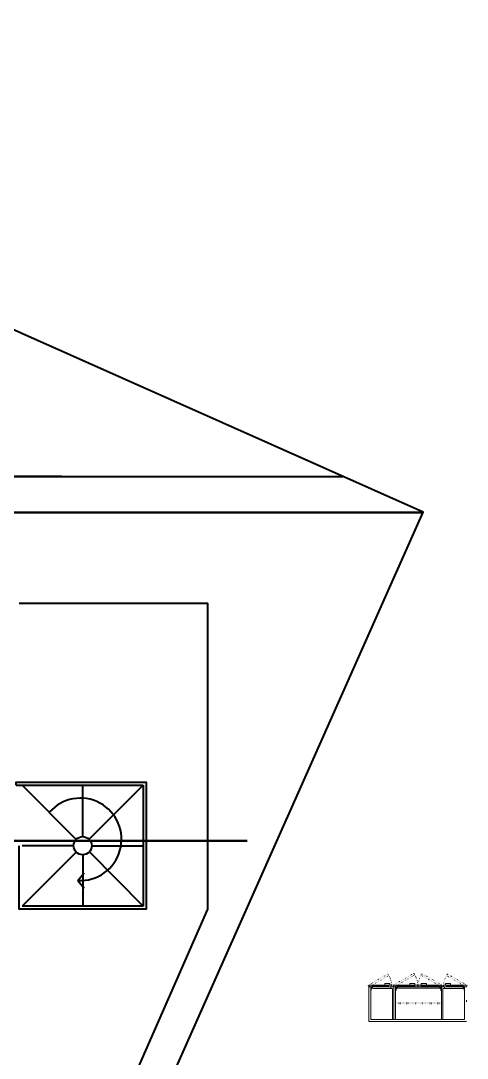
# Model space of a CAD drawing. Header units: inches. Extents: x -422522 to 22891, y -2973 to 414515.
# Drawn here: x 19981 to 20720, y 4354 to 6071 of the extents above; entities that cross this region are included whole.
import ezdxf

# ---------------------------------------------------------------- set-up
doc = ezdxf.new("R2010")
doc.units = ezdxf.units.IN
doc.header["$MEASUREMENT"] = 0
doc.linetypes.add('DOT2', pattern=[0.125, 0, -0.125])
doc.linetypes.add('TRATTEGGIATA2', pattern=[9.525, 6.35, -3.175])
doc.layers.get('0').update_dxf_attribs({"lineweight": 40})
doc.layers.add('ARREDAMENTO', color=8, linetype='Continuous', lineweight=13)

msp = doc.modelspace()

# ---------------------------------------------------------------- linework, layer by layer
at = {"color": 5}
for p, q in [((18484.06238, 5316.68396), (20514.24969, 5316.68396)), ((20646.47315, 5256.68393), (18457.36043, 5256.68393)), ((18668.32267, 5256.68393), (20646.90269, 5257.64911))]:
    msp.add_line(p, q, dxfattribs=at)
for p, q in [((18618.31278, 5316.67576), (20048.94424, 5316.91165)), ((18618.32262, 5316.68396), (20049.2801, 5316.6852)), ((19978.32267, 5106.68393), (20290.34628, 5106.68393)), ((20290.34628, 4600.62601), (20290.34628, 5106.68393)), ((19973.30249, 4805.57401), (20183.40795, 4805.60848)), ((19983.40795, 4805.57567), (20072.73229, 4716.11252)), ((20083.42189, 4720.59207), (20083.40795, 4805.59207)), ((20094.02921, 4716.20042), (20183.40795, 4805.60848)), ((20183.40795, 4805.60848), (20183.44075, 4605.60848)), ((20068.42435, 4705.58961), (19983.42435, 4705.57567)), ((20098.42435, 4705.59454), (20183.42435, 4705.60848)), ((20072.81949, 4694.98373), (19983.44075, 4605.57567)), ((20083.42681, 4690.59207), (20083.44075, 4605.59208)), ((20094.60633, 4695.59391), (20183.44075, 4605.60848)), ((20075.59067, 4648.09079), (20085.76866, 4660.77896)), ((20075.59067, 4648.09079), (20085.77282, 4635.40596)), ((20183.44075, 4605.60848), (19983.44075, 4605.57567)), ((20047.60034, 4046.68393), (20290.34628, 4600.62601))]:
    msp.add_line(p, q)
at = {"color": 1}
for p, q in [((20355.6854, 4713.84453), (18056.24814, 4713.84453)), ((18845.62362, 4713.84453), (20355.6854, 4713.84453))]:
    msp.add_line(p, q, dxfattribs=at)
msp.add_lwpolyline([(18006.50478, 4243.59838), (19833.7291, 3430.42479), (20646.90269, 5257.64911), (18819.67837, 6070.8227)], close=True)
msp.add_lwpolyline([(19973.30249, 4805.57401), (19973.30167, 4810.57401), (20188.40713, 4810.6093), (20188.44157, 4600.6093), (19978.44157, 4600.57485), (19978.42435, 4705.57485)])
msp.add_circle((20083.42435, 4705.59207), 15)
msp.add_arc((20079.50106, 4716.12941), 68.1509, 266.7106465, 138.99591131)
at = {"layer": 'ARREDAMENTO', "linetype": 'DOT2', "ltscale": 10}
for p, q in [((20555.77188, 4474.39701), (20588.57903, 4493.33823)), ((20590.07903, 4490.74015), (20557.27188, 4471.79894)), ((20588.57903, 4493.33823), (20590.07903, 4490.74015)), ((20631.54272, 4494.35649), (20596.97188, 4474.39701)), ((20598.47188, 4471.79894), (20633.04272, 4491.75842)), ((20633.04272, 4491.75842), (20631.54272, 4494.35649)), ((20645.28174, 4493.91123), (20643.78174, 4491.31315)), ((20643.78174, 4491.31315), (20677.58135, 4471.79894)), ((20679.08135, 4474.39701), (20645.28174, 4493.91123)), ((20687.16473, 4493.33823), (20685.66473, 4490.74015)), ((20685.66473, 4490.74015), (20718.47188, 4471.79894)), ((20719.97188, 4474.39701), (20687.16473, 4493.33823)), ((20677.27188, 4445.80111), (20601.47188, 4445.80111)), ((20677.27188, 4443.79677), (20601.47188, 4443.79677))]:
    msp.add_line(p, q, dxfattribs=at)
at = {"layer": 'ARREDAMENTO', "linetype": 'TRATTEGGIATA2', "ltscale": 0.004}
for p, q in [((20557.27188, 4471.79894), (20555.77188, 4474.39701)), ((20596.97188, 4474.39701), (20598.47188, 4471.79894)), ((20677.58135, 4471.79894), (20679.08135, 4474.39701)), ((20718.47188, 4471.79894), (20719.97188, 4474.39701))]:
    msp.add_line(p, q, dxfattribs=at)
at = {"layer": 'ARREDAMENTO'}
for p, q in [((20595.03534, 4474.79894), (20557.27188, 4474.79894)), ((20557.27188, 4474.79894), (20557.27188, 4471.79894)), ((20557.27188, 4471.79894), (20557.27188, 4414.79894)), ((20598.47188, 4471.79894), (20557.27188, 4471.79894)), ((20560.27188, 4471.79894), (20560.27188, 4417.79894)), ((20563.34006, 4471.79894), (20560.27188, 4471.79894)), ((20560.27188, 4471.79894), (20560.27188, 4470.90887)), ((20560.27188, 4470.90887), (20563.34006, 4470.90887)), ((20561.13169, 4469.76611), (20560.27188, 4469.76611)), ((20560.27188, 4469.76611), (20560.27188, 4466.0227)), ((20560.27188, 4466.0227), (20561.13169, 4466.0227)), ((20561.40779, 4470.90887), (20561.13169, 4470.90887)), ((20561.13169, 4470.90887), (20561.13169, 4468.54462)), ((20561.13169, 4466.0227), (20561.13169, 4469.76611)), ((20561.13169, 4468.54462), (20561.40779, 4468.54462)), ((20561.40779, 4468.54462), (20561.40779, 4470.90887)), ((20562.51472, 4471.79894), (20562.51472, 4474.79894)), ((20589.87354, 4473.92128), (20562.51472, 4473.92128)), ((20562.51472, 4473.92128), (20562.51472, 4472.7422)), ((20562.51472, 4472.7422), (20589.87354, 4472.7422)), ((20563.34006, 4470.90887), (20563.34006, 4471.79894)), ((20563.34006, 4469.11536), (20593.67188, 4469.11536)), ((20592.05046, 4477.48641), (20583.59286, 4477.48641)), ((20583.59286, 4477.48641), (20583.59286, 4474.79894)), ((20589.87354, 4471.79894), (20589.87354, 4474.79894)), ((20589.87354, 4472.7422), (20589.87354, 4473.92128)), ((20592.05046, 4474.79894), (20592.05046, 4477.48641)), ((20595.03534, 4471.79894), (20593.67188, 4471.79894)), ((20593.67188, 4471.79894), (20593.67188, 4469.12562)), ((20593.67188, 4469.12562), (20596.07188, 4469.12562)), ((20595.03534, 4471.79894), (20595.03534, 4474.79894)), ((20596.07188, 4417.79894), (20596.07188, 4469.12562)), ((20598.47188, 4474.79894), (20677.58135, 4474.79894)), ((20598.47188, 4474.79894), (20598.47188, 4471.79894)), ((20598.47188, 4417.79894), (20598.47188, 4471.79894)), ((20598.47188, 4471.79894), (20718.47188, 4471.79894)), ((20598.47188, 4417.79894), (20598.47188, 4471.79894)), ((20601.47188, 4417.79894), (20601.47188, 4471.79894)), ((20604.54006, 4471.79894), (20601.47188, 4471.79894)), ((20601.47188, 4471.79894), (20601.47188, 4470.90887)), ((20601.47188, 4470.90887), (20604.54006, 4470.90887)), ((20602.33169, 4469.76611), (20601.47188, 4469.76611)), ((20601.47188, 4469.76611), (20601.47188, 4466.0227)), ((20601.47188, 4466.0227), (20602.33169, 4466.0227)), ((20602.60779, 4470.90887), (20602.33169, 4470.90887)), ((20602.33169, 4470.90887), (20602.33169, 4468.54462)), ((20602.33169, 4466.0227), (20602.33169, 4469.76611)), ((20602.33169, 4468.54462), (20602.60779, 4468.54462)), ((20602.60779, 4468.54462), (20602.60779, 4470.90887)), ((20676.13598, 4469.715), (20602.60779, 4469.715)), ((20603.72883, 4471.79894), (20603.72883, 4474.79894)), ((20633.24315, 4473.92128), (20603.72883, 4473.92128)), ((20603.72883, 4473.92128), (20603.72883, 4472.7422)), ((20603.72883, 4472.7422), (20633.24315, 4472.7422)), ((20604.54006, 4470.90887), (20604.54006, 4471.79894)), ((20633.16101, 4477.48641), (20624.7034, 4477.48641)), ((20624.7034, 4477.48641), (20624.7034, 4474.79894)), ((20633.16101, 4474.79894), (20633.16101, 4477.48641)), ((20633.24315, 4471.79894), (20633.24315, 4474.79894)), ((20633.24315, 4472.7422), (20633.24315, 4473.92128)), ((20638.39084, 4471.79894), (20638.39084, 4474.79894)), ((20638.55292, 4471.79894), (20638.55292, 4474.79894)), ((20643.71472, 4471.79894), (20643.71472, 4474.79894)), ((20643.71472, 4472.7422), (20643.71472, 4473.92128)), ((20643.71472, 4473.92128), (20673.22904, 4473.92128)), ((20673.22904, 4472.7422), (20643.71472, 4472.7422)), ((20643.78276, 4474.79894), (20643.78276, 4477.48641)), ((20643.78276, 4477.48641), (20652.24037, 4477.48641)), ((20652.24037, 4477.48641), (20652.24037, 4474.79894)), ((20673.22904, 4471.79894), (20673.22904, 4474.79894)), ((20673.22904, 4473.92128), (20673.22904, 4472.7422)), ((20674.2037, 4470.90887), (20674.2037, 4471.79894)), ((20674.2037, 4471.79894), (20677.27188, 4471.79894)), ((20677.27188, 4470.90887), (20674.2037, 4470.90887)), ((20676.13598, 4468.54462), (20676.13598, 4470.90887)), ((20676.13598, 4470.90887), (20676.41208, 4470.90887)), ((20676.41208, 4468.54462), (20676.13598, 4468.54462)), ((20676.41208, 4470.90887), (20676.41208, 4468.54462)), ((20676.41208, 4466.0227), (20676.41208, 4469.76611)), ((20676.41208, 4469.76611), (20677.27188, 4469.76611)), ((20677.27188, 4466.0227), (20676.41208, 4466.0227)), ((20677.27188, 4417.79894), (20677.27188, 4471.79894)), ((20677.27188, 4471.79894), (20677.27188, 4470.90887)), ((20677.27188, 4469.76611), (20677.27188, 4466.0227)), ((20677.58135, 4471.79894), (20677.58135, 4474.79894)), ((20679.67188, 4417.79894), (20679.67188, 4469.12562)), ((20682.07188, 4469.12562), (20679.67188, 4469.12562)), ((20680.70843, 4474.79894), (20718.47188, 4474.79894)), ((20680.70843, 4471.79894), (20680.70843, 4474.79894)), ((20680.70843, 4471.79894), (20682.07188, 4471.79894)), ((20682.07188, 4471.79894), (20682.07188, 4469.12562)), ((20714.33598, 4469.11536), (20682.07188, 4469.11536)), ((20683.6933, 4474.79894), (20683.6933, 4477.48641)), ((20683.6933, 4477.48641), (20692.15091, 4477.48641)), ((20685.87023, 4471.79894), (20685.87023, 4474.79894)), ((20685.87023, 4472.7422), (20685.87023, 4473.92128)), ((20685.87023, 4473.92128), (20713.22904, 4473.92128)), ((20713.22904, 4472.7422), (20685.87023, 4472.7422)), ((20692.15091, 4477.48641), (20692.15091, 4474.79894)), ((20712.4037, 4470.90887), (20712.4037, 4471.79894)), ((20712.4037, 4471.79894), (20715.47188, 4471.79894)), ((20715.47188, 4470.90887), (20712.4037, 4470.90887)), ((20713.22904, 4471.79894), (20713.22904, 4474.79894)), ((20713.22904, 4473.92128), (20713.22904, 4472.7422)), ((20714.33598, 4468.54462), (20714.33598, 4470.90887)), ((20714.33598, 4470.90887), (20714.61208, 4470.90887)), ((20714.61208, 4468.54462), (20714.33598, 4468.54462)), ((20714.61208, 4470.90887), (20714.61208, 4468.54462)), ((20714.61208, 4466.0227), (20714.61208, 4469.76611)), ((20714.61208, 4469.76611), (20715.47188, 4469.76611)), ((20715.47188, 4471.79894), (20715.47188, 4417.79894)), ((20715.47188, 4471.79894), (20715.47188, 4470.90887)), ((20715.47188, 4469.76611), (20715.47188, 4466.0227)), ((20718.47188, 4450.13243), (20718.47188, 4447.13243)), ((20715.47188, 4441.3562), (20714.61208, 4441.3562)), ((20557.27188, 4414.79894), (20718.47188, 4414.79894)), ((20560.27188, 4417.79894), (20596.07188, 4417.79894)), ((20715.47188, 4417.79894), (20596.07188, 4417.79894))]:
    msp.add_line(p, q, dxfattribs=at)
at = {"layer": 'ARREDAMENTO', "linetype": 'DOT2', "ltscale": 10}
for centre, radius, start, end in [((20557.27188, 4471.79894), 37.88243, 4.54214519, 34.54214519), ((20598.47188, 4471.79894), 40.03153, 4.29782817, 34.29782817), ((20677.58135, 4471.79894), 39.14356, 145.60448611, 175.60448611), ((20718.47188, 4471.79894), 37.88243, 145.45785481, 175.45785481)]:
    msp.add_arc(centre, radius, start, end, dxfattribs=at)

doc.saveas('drawing.dxf')
